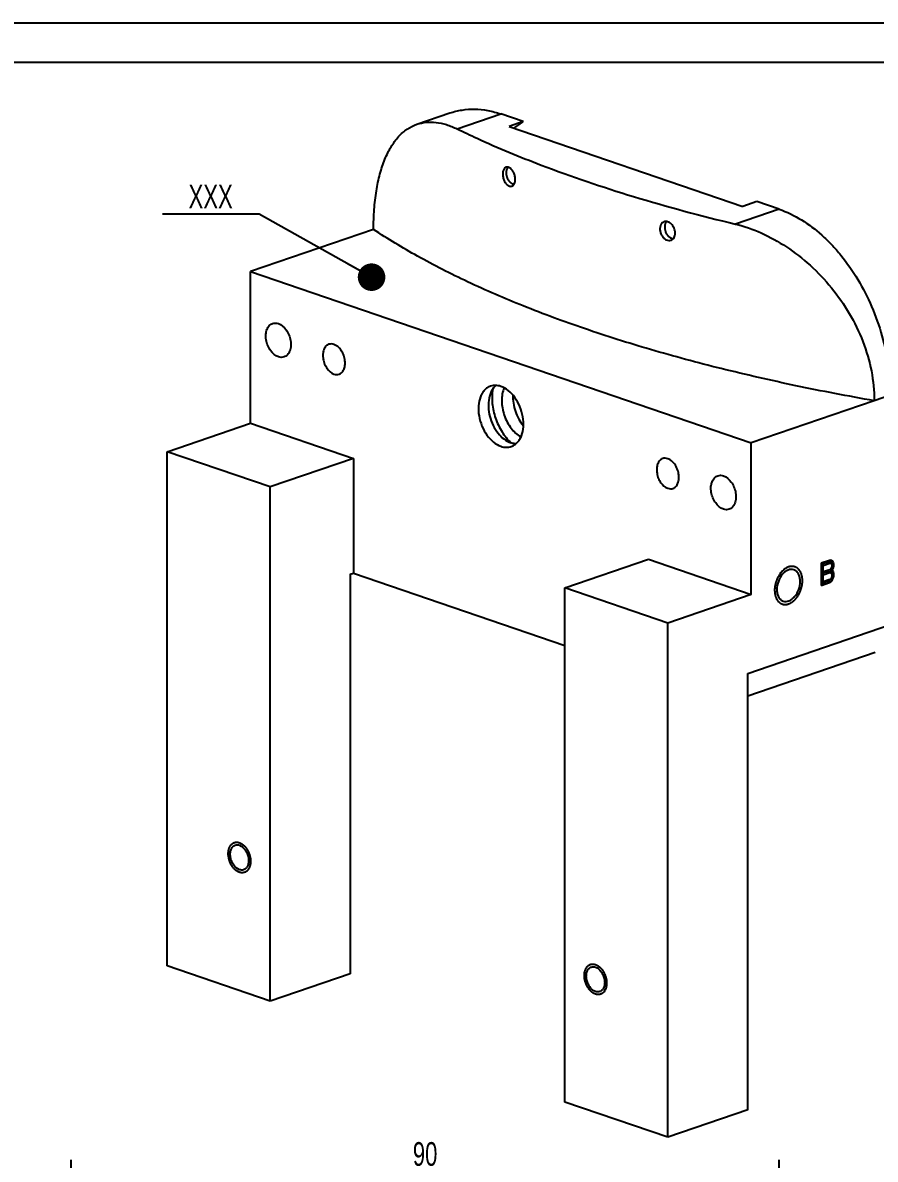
# Model space of a CAD drawing. Header units: millimetres. Extents: x 0 to 594, y 0 to 420.
# Drawn here: x 286.7 to 395.1, y 275.6 to 420 of the extents above; entities that cross this region are included whole.
import ezdxf

# ---------------------------------------------------------------- set-up
doc = ezdxf.new("R2010")
doc.units = ezdxf.units.MM
doc.header["$LTSCALE"] = 32.67
doc.layers.get('0').update_dxf_attribs({"linetype": 'CONTINUOUS'})
doc.layers.add('_AXIS', color=7, linetype='CONTINUOUS')
doc.layers.add('_ROUND', color=7, linetype='CONTINUOUS')
doc.styles.get("Standard").update_dxf_attribs({"font": 'txt', "width": 0.7})
doc.dimstyles.new('DIMSTYLE_3', dxfattribs={"dimtxt": 3, "dimasz": 3.5, "dimexe": 1.5, "dimexo": 0, "dimgap": 0.75, "dimtad": 1, "dimdec": 3, "dimdsep": 46, "dimtxsty": 'STANDARD', "dimblk": '_FILLED', "dimblk1": '_FILLED', "dimblk2": '_FILLED', "dimcen": 0, "dimadec": 3, "dimazin": 2, "dimtp": 0.3, "dimtm": 0.3, "dimtfac": 1, "dimtdec": 3, "dimtofl": 0, "dimtmove": 0, "dimatfit": 3, "dimldrblk": '_FILLED', "dimfxl": 1, "dimtolj": 1, "dimarcsym": 0})
doc.dimstyles.get("Standard").update_dxf_attribs({"dimtxt": 3, "dimasz": 3.5, "dimexe": 1.5, "dimexo": 0, "dimtad": 1, "dimdec": 3, "dimdsep": 46, "dimtxsty": 'STANDARD', "dimblk": '_FILLED', "dimblk1": '_FILLED', "dimblk2": '_FILLED', "dimcen": 0, "dimadec": 3, "dimazin": 2, "dimtol": 1, "dimtp": 0.005, "dimtm": 0.005, "dimtfac": 1, "dimtdec": 3, "dimtofl": 0, "dimtmove": 0, "dimatfit": 3, "dimldrblk": '_FILLED', "dimfxl": 1, "dimtolj": 1, "dimarcsym": 0})

# ---------------------------------------------------------------- blocks, each defined once
blk = doc.blocks.new('_FILLED')
at = {"color": 0, "linetype": 'BYBLOCK'}
blk.add_solid([(0, 0), (-1, 0.125), (-1, -0.125)], dxfattribs=at)
blk = doc.blocks.new('*D6')
at = {"color": 2, "linetype": 'CONTINUOUS'}
for p, q in [((292.85, 258.95), (292.85, 275.57)), ((382.85, 251.32), (382.85, 275.57)), ((292.85, 274.07), (337.85, 274.07)), ((382.85, 274.07), (337.85, 274.07)), ((292.85, 249.85), (292.85, 255.24)), ((382.85, 238.56), (382.85, 247.5)), ((292.85, 236.45), (292.85, 245.16))]:
    blk.add_line(p, q, dxfattribs=at)
at = {"color": 2, "linetype": 'CONTINUOUS', "xscale": 3.5, "yscale": 3.5, "zscale": 3.5, "rotation": 180}
blk.add_blockref('_FILLED', (292.85, 274.07), dxfattribs=at)
at = {"color": 2, "linetype": 'CONTINUOUS', "xscale": 3.5, "yscale": 3.5, "zscale": 3.5}
blk.add_blockref('_FILLED', (382.85, 274.07), dxfattribs=at)
at = {"color": 2, "linetype": 'CONTINUOUS', "insert": (337.85, 277.82), "char_height": 3, "width": 7.0714, "attachment_point": 2, "line_spacing_factor": 0.9}
blk.add_mtext('90', dxfattribs=at)

msp = doc.modelspace()

# ---------------------------------------------------------------- linework, layer by layer
at = {"color": 7, "linetype": 'CONTINUOUS'}
for p, q in [((0, 420), (594, 420)), ((5, 415), (589, 415)), ((305.0572, 365.5138), (315.6638, 369.1415)), ((315.6638, 369.1415), (328.7453, 364.6674)), ((305.0572, 300.2052), (305.0572, 365.5138)), ((318.1387, 361.0397), (305.0572, 365.5138)), ((328.7453, 364.6674), (318.1387, 361.0397)), ((328.7453, 364.6674), (328.7453, 350.1021)), ((318.1387, 295.7311), (318.1387, 361.0397)), ((355.6153, 348.2219), (366.2219, 351.8496)), ((366.2219, 351.8496), (379.3034, 347.3755)), ((389.2338, 351.7116), (388.1732, 351.3488)), ((388.1732, 351.2308), (388.9245, 351.4877)), ((388.1732, 351.3488), (388.1732, 348.5297)), ((388.4383, 351.0796), (388.1732, 351.1703)), ((388.4383, 351.0796), (389.278, 351.3668)), ((388.4383, 350.2399), (388.4383, 351.0796)), ((388.9245, 351.4877), (389.0571, 351.4731)), ((389.278, 351.3668), (388.9245, 351.4877)), ((389.4106, 351.3522), (389.0571, 351.4731)), ((389.4548, 351.7272), (389.2338, 351.7116)), ((389.278, 351.3668), (389.4106, 351.3522)), ((389.4106, 351.534), (389.2871, 351.7153)), ((389.6316, 351.6077), (389.3118, 351.7171)), ((389.7642, 351.4131), (389.4106, 351.534)), ((389.4548, 351.3692), (389.4106, 351.534)), ((389.4106, 351.3522), (389.499, 351.2624)), ((389.6316, 351.6077), (389.4548, 351.7272)), ((389.8084, 351.2483), (389.4548, 351.3692)), ((389.4548, 351.3073), (389.4548, 351.3692)), ((389.499, 351.2624), (389.5432, 351.0976)), ((389.5432, 350.9777), (389.499, 350.7826)), ((389.7642, 350.8133), (389.5245, 350.8953)), ((389.5432, 351.0976), (389.5432, 350.9777)), ((389.8084, 351.0084), (389.5436, 351.0989)), ((389.7642, 351.4131), (389.6316, 351.6077)), ((389.6316, 350.528), (389.7642, 350.8133)), ((389.8084, 351.2483), (389.7642, 351.4131)), ((389.7642, 350.8133), (389.8084, 351.0084)), ((389.8084, 351.0084), (389.8084, 351.2483)), ((328.321, 349.957), (328.7453, 350.1021)), ((328.321, 349.957), (328.321, 299.2136)), ((328.7453, 350.1021), (355.6153, 340.912)), ((388.4383, 350.2399), (388.1732, 350.3306)), ((388.1732, 350.0312), (388.9245, 350.2881)), ((388.4383, 349.88), (388.1732, 349.9707)), ((389.278, 350.5271), (388.4383, 350.2399)), ((388.4383, 349.88), (389.278, 350.1672)), ((388.4383, 348.9803), (388.4383, 349.88)), ((388.9245, 350.2881), (389.0571, 350.2735)), ((389.278, 350.1672), (388.9245, 350.2881)), ((389.4106, 350.1526), (389.0571, 350.2735)), ((389.4106, 350.6324), (389.278, 350.5271)), ((389.4106, 350.3344), (389.278, 350.529)), ((389.278, 350.1672), (389.4106, 350.1526)), ((389.4106, 349.3728), (389.278, 349.2675)), ((389.5432, 350.4378), (389.2785, 350.5284)), ((389.6316, 350.528), (389.3853, 350.6123)), ((389.6316, 349.2685), (389.3853, 349.3527)), ((389.499, 350.7826), (389.4106, 350.6324)), ((389.7642, 350.2135), (389.4106, 350.3344)), ((389.4548, 350.1696), (389.4106, 350.3344)), ((389.4106, 350.1526), (389.499, 350.0628)), ((389.499, 349.523), (389.4106, 349.3728)), ((389.8084, 350.0487), (389.4548, 350.1696)), ((389.4548, 350.1077), (389.4548, 350.1696)), ((389.499, 350.0628), (389.5432, 349.898)), ((389.5432, 349.7181), (389.499, 349.523)), ((389.7642, 349.5537), (389.5245, 349.6357)), ((389.5432, 350.4378), (389.6316, 350.528)), ((389.6316, 350.4081), (389.5432, 350.4378)), ((389.5432, 349.898), (389.5432, 349.7181)), ((389.8084, 349.7488), (389.5432, 349.8395)), ((389.7642, 350.2135), (389.6316, 350.4081)), ((389.6316, 349.2685), (389.7642, 349.5537)), ((389.8084, 350.0487), (389.7642, 350.2135)), ((389.7642, 349.5537), (389.8084, 349.7488)), ((389.8084, 349.7488), (389.8084, 350.0487)), ((355.6153, 282.9133), (355.6153, 348.2219)), ((368.6968, 343.7478), (355.6153, 348.2219)), ((388.4383, 348.9803), (388.1732, 349.071)), ((388.1732, 348.7716), (388.8803, 349.0134)), ((388.1732, 348.5297), (389.2338, 348.8925)), ((389.278, 349.2675), (388.4383, 348.9803)), ((388.8803, 349.0134), (389.1013, 349.149)), ((389.2338, 348.8925), (388.8803, 349.0134)), ((389.1013, 349.149), (389.1583, 349.2265)), ((389.4548, 349.0281), (389.1013, 349.149)), ((389.2338, 348.8925), (389.4548, 349.0281)), ((389.4548, 349.0281), (389.6316, 349.2685)), ((379.3034, 347.3755), (368.6968, 343.7478)), ((368.6968, 278.4392), (368.6968, 343.7478)), ((318.1387, 295.7311), (305.0572, 300.2052)), ((328.321, 299.2136), (318.1387, 295.7311)), ((368.6968, 278.4392), (355.6153, 282.9133)), ((378.8791, 281.9217), (368.6968, 278.4392))]:
    msp.add_line(p, q, dxfattribs=at)
for points, knots in [([(347.4836, 373.8104), (347.2673, 373.8844), (346.8247, 373.9722), (346.3757, 373.9061), (346.1726, 373.8366)], [0, 0, 0, 0, 0.51573365, 1, 1, 1, 1]), ([(346.1726, 373.8366), (346.0307, 373.788), (345.7537, 373.6519), (345.3926, 373.3462), (345.0923, 372.9486), (344.7728, 372.2916), (344.577, 371.3036), (344.6556, 370.0328), (345.0263, 368.7606), (345.6527, 367.6167), (346.471, 366.7163), (347.1441, 366.315), (347.4836, 366.1989)], [0, 0, 0, 0, 0.04819186, 0.09799655, 0.15071501, 0.20715645, 0.33158111, 0.46914156, 0.61285636, 0.75404629, 0.88470269, 1, 1, 1, 1]), ([(348.7946, 366.1727), (348.9365, 366.2213), (349.2135, 366.3574), (349.5746, 366.6631), (349.8749, 367.0607), (350.1944, 367.7177), (350.3902, 368.7057), (350.3116, 369.9765), (349.9409, 371.2487), (349.3145, 372.3926), (348.4961, 373.293), (347.8231, 373.6943), (347.4836, 373.8104)], [0, 0, 0, 0, 0.04819186, 0.09799655, 0.15071501, 0.20715645, 0.33158111, 0.46914156, 0.61285636, 0.75404629, 0.88470269, 1, 1, 1, 1]), ([(347.4836, 366.1989), (347.6999, 366.1249), (348.1424, 366.0371), (348.5915, 366.1032), (348.7946, 366.1727)], [0, 0, 0, 0, 0.51573365, 1, 1, 1, 1])]:
    msp.add_open_spline(points, degree=3, knots=knots, dxfattribs=at)
at = {"layer": '_AXIS', "color": 9, "linetype": 'CONTINUOUS'}
for p, q in [((341.9373, 406.5113), (347.4836, 408.4083)), ((382.8389, 396.316), (377.2926, 394.4191)), ((396.9811, 372.6853), (394.9361, 371.9859))]:
    msp.add_line(p, q, dxfattribs=at)
at = {"layer": '_AXIS', "color": 7, "linetype": 'CONTINUOUS'}
for p, q in [((350.312, 407.4409), (348.5443, 406.8363)), ((348.5443, 406.8363), (378.2427, 396.6788)), ((348.191, 400.9693), (348.1919, 400.9983)), ((348.1919, 400.9983), (348.1925, 401.0101)), ((348.1947, 401.0477), (348.1977, 401.0823)), ((348.1977, 401.0823), (348.2013, 401.1144)), ((348.2013, 401.1144), (348.2053, 401.1442)), ((348.2053, 401.1442), (348.2096, 401.172)), ((348.2096, 401.172), (348.2142, 401.1978)), ((348.2142, 401.1978), (348.219, 401.2219)), ((348.654, 399.7454), (348.6422, 399.7581)), ((348.7325, 399.6686), (348.7077, 399.6914)), ((348.7783, 399.6293), (348.7559, 399.648)), ((348.7995, 399.6124), (348.7783, 399.6293)), ((380.0105, 397.2834), (378.2427, 396.6788)), ((331.2965, 393.7519), (315.6638, 388.4052)), ((368.3436, 394.0118), (368.3433, 394.0298)), ((368.3503, 393.8942), (368.3473, 393.9308)), ((368.3538, 393.8596), (368.3503, 393.8942)), ((368.3578, 393.8271), (368.3538, 393.8596)), ((368.3621, 393.7964), (368.3578, 393.8271)), ((368.3667, 393.7674), (368.3621, 393.7964)), ((368.3715, 393.74), (368.3667, 393.7674)), ((368.6541, 393.0436), (368.6372, 393.069)), ((368.6725, 393.0172), (368.6541, 393.0436)), ((368.6924, 392.9896), (368.6725, 393.0172)), ((368.7141, 392.9609), (368.6924, 392.9896)), ((368.7771, 392.885), (368.7642, 392.8997)), ((368.7947, 392.8655), (368.7771, 392.885)), ((368.8065, 392.8528), (368.7947, 392.8655)), ((368.885, 392.776), (368.8603, 392.7988)), ((368.9308, 392.7368), (368.9085, 392.7554)), ((368.952, 392.7199), (368.9308, 392.7368)), ((315.6638, 369.1415), (315.6638, 388.4052)), ((315.6638, 388.4052), (379.3034, 366.6392)), ((394.9361, 371.9859), (379.3034, 366.6392)), ((379.3034, 347.3755), (379.3034, 366.6392))]:
    msp.add_line(p, q, dxfattribs=at)
at = {"layer": '_AXIS', "color": 2, "linetype": 'CONTINUOUS'}
for p, q in [((312.8354, 314.4594), (312.8357, 314.4986)), ((315.6635, 313.5315), (315.6638, 313.492)), ((359.534, 296.6085), (359.5044, 296.6182)), ((360.5148, 296.8371), (360.5044, 296.8267))]:
    msp.add_line(p, q, dxfattribs=at)
at = {"layer": '_AXIS', "color": 7, "linetype": 'CONTINUOUS'}
for centre, radius, start, end in [((359.3742, 393.6033), 16.5409, 123.22059, 128.085232), ((368.4287, 394.0949), 0.6578, 108.863912, 112.660554)]:
    msp.add_arc(centre, radius, start, end, dxfattribs=at)
for points, knots in [([(331.2965, 393.7519), (331.2965, 394.5969), (331.3522, 396.2341), (331.6175, 398.5866), (332.0592, 400.7249), (332.6735, 402.6132), (333.4562, 404.2234), (334.4052, 405.5335), (335.5172, 406.5208), (336.3708, 406.951), (336.8046, 407.0994)], [0, 0, 0, 0, 0.16599082, 0.321453, 0.46451955, 0.59418908, 0.7105246, 0.81484816, 0.90993174, 1, 1, 1, 1]), ([(336.8046, 407.0994), (337.1841, 407.2292), (337.9948, 407.4019), (339.2752, 407.3792), (340.6142, 407.0837), (341.4936, 406.7269), (341.9373, 406.5113)], [0, 0, 0, 0, 0.22726225, 0.46469463, 0.72044007, 1, 1, 1, 1]), ([(341.9373, 406.5113), (342.7715, 406.106), (346.2732, 404.458), (349.8521, 402.9758), (352.6011, 401.9267)], [0, 0, 0, 0, 0.23965773, 1, 1, 1, 1]), ([(348.1428, 401.637), (348.0947, 401.6206), (348.0003, 401.5684), (347.8853, 401.4452), (347.7973, 401.2824), (347.7158, 401.0107), (347.7004, 400.6169), (347.7665, 400.3), (347.8193, 400.1416)], [0, 0, 0, 0, 0.09160854, 0.190276, 0.30000158, 0.42222117, 0.6989394, 1, 1, 1, 1]), ([(349.2001, 400.7412), (349.1504, 400.8875), (349.0254, 401.155), (348.7981, 401.4327), (348.5908, 401.5807), (348.4377, 401.6466), (348.2855, 401.6688), (348.1876, 401.6523), (348.1428, 401.637)], [0, 0, 0, 0, 0.30590762, 0.57934617, 0.6992168, 0.8074086, 0.90618817, 1, 1, 1, 1]), ([(352.6011, 401.9267), (356.4579, 400.4548), (364.6211, 397.7018), (372.9382, 395.4674), (377.2926, 394.4191)], [0, 0, 0, 0, 0.47962722, 1, 1, 1, 1]), ([(347.8193, 400.1416), (347.8682, 399.9952), (347.991, 399.7273), (348.2162, 399.4485), (348.4228, 399.3002), (348.576, 399.2342), (348.7289, 399.2122), (348.8273, 399.229), (348.8725, 399.2444)], [0, 0, 0, 0, 0.30559606, 0.57836316, 0.69802022, 0.80625096, 0.90542613, 1, 1, 1, 1]), ([(348.2773, 400.4003), (348.265, 400.4421), (348.2464, 400.5056), (348.2265, 400.5943), (348.2102, 400.677), (348.1962, 400.7912), (348.1924, 400.8774), (348.1908, 400.9208)], [0, 0, 0, 0, 0.25, 0.375, 0.5, 0.75, 1, 1, 1, 1]), ([(348.3091, 400.3091), (348.3068, 400.3152), (348.3021, 400.3278), (348.2933, 400.3524), (348.2897, 400.3628), (348.2843, 400.3787), (348.2801, 400.3917), (348.2773, 400.4003)], [0, 0, 0, 0, 0.25, 0.5, 0.625, 0.75, 1, 1, 1, 1]), ([(348.8725, 399.2444), (348.9211, 399.261), (349.0164, 399.3135), (349.1329, 399.4372), (349.2224, 399.6004), (349.3054, 399.8724), (349.3212, 400.2666), (349.2538, 400.5832), (349.2001, 400.7412)], [0, 0, 0, 0, 0.09226388, 0.19155851, 0.30167488, 0.42395908, 0.69996199, 1, 1, 1, 1]), ([(348.7559, 399.648), (348.7545, 399.6492), (348.7525, 399.6509), (348.7492, 399.6537), (348.7421, 399.6599), (348.7415, 399.6605), (348.7356, 399.6658), (348.7325, 399.6686)], [0, 0, 0, 0, 0.25, 0.375, 0.5, 0.75, 1, 1, 1, 1]), ([(367.8217, 394.3723), (367.709, 394.1665), (367.6596, 393.7751), (367.7714, 393.2872), (367.9445, 392.929), (368.1881, 392.6318), (368.4808, 392.423), (368.7979, 392.325), (369.0107, 392.3469), (369.1044, 392.379)], [0, 0, 0, 0, 0.24609802, 0.38436864, 0.52420881, 0.65894223, 0.78347745, 0.89612013, 1, 1, 1, 1]), ([(368.1753, 394.7018), (368.1019, 394.6712), (367.9618, 394.5794), (367.8621, 394.4459), (367.8217, 394.3723)], [0, 0, 0, 0, 0.48628556, 1, 1, 1, 1]), ([(368.4091, 394.7531), (368.3925, 394.7524), (368.3271, 394.7474), (368.2623, 394.7331), (368.216, 394.7173)], [0, 0, 0, 0, 0.25340437, 1, 1, 1, 1]), ([(368.3445, 394.1057), (368.3476, 394.1495), (368.3523, 394.2152), (368.3658, 394.2993), (368.3787, 394.3656), (368.395, 394.4221), (368.4207, 394.5008), (368.4452, 394.5552), (368.4617, 394.5911)], [0, 0, 0, 0, 0.25, 0.375, 0.5, 0.625, 0.75, 1, 1, 1, 1]), ([(368.6606, 394.7221), (368.6396, 394.7281), (368.5573, 394.7481), (368.4719, 394.7558), (368.4091, 394.7531)], [0, 0, 0, 0, 0.2576101, 1, 1, 1, 1]), ([(369.5028, 392.7254), (369.5944, 392.8908), (369.6772, 393.3044), (369.5375, 393.9162), (369.1945, 394.4408), (368.8422, 394.6708), (368.6606, 394.7221)], [0, 0, 0, 0, 0.23543503, 0.50022644, 0.76491581, 1, 1, 1, 1]), ([(377.2926, 394.4191), (378.4124, 394.1495), (380.6653, 393.3601), (383.8632, 391.5814), (386.8722, 389.2341), (389.5722, 386.3912), (391.8461, 383.1375), (393.5807, 379.5736), (394.6763, 375.824), (394.9361, 373.2519), (394.9361, 371.9859)], [0, 0, 0, 0, 0.113302, 0.23327671, 0.35853615, 0.48727857, 0.61757013, 0.74752495, 0.8754535, 1, 1, 1, 1]), ([(394.9361, 371.9859), (391.6021, 372.5681), (385.0847, 373.8143), (375.593, 375.9779), (366.625, 378.3876), (358.2352, 381.0286), (350.4744, 383.8847), (343.3889, 386.9387), (337.0213, 390.1719), (333.1109, 392.5365), (331.2965, 393.7519)], [0, 0, 0, 0, 0.14999936, 0.29401912, 0.43137535, 0.56144999, 0.68371241, 0.7977342, 0.90321135, 1, 1, 1, 1]), ([(368.345, 393.9699), (368.3449, 393.972), (368.3447, 393.9765), (368.3441, 393.9909), (368.3441, 393.9931), (368.3438, 394.0008), (368.3437, 394.0074), (368.3436, 394.0118)], [0, 0, 0, 0, 0.25, 0.5, 0.625, 0.75, 1, 1, 1, 1]), ([(368.4617, 393.4165), (368.4594, 393.4227), (368.4547, 393.4352), (368.4459, 393.4598), (368.4423, 393.4702), (368.4369, 393.486), (368.4324, 393.4998), (368.4294, 393.509)], [0, 0, 0, 0, 0.25, 0.5, 0.625, 0.75, 1, 1, 1, 1]), ([(368.7642, 392.8997), (368.7629, 392.9013), (368.7601, 392.9045), (368.751, 392.9153), (368.7496, 392.9169), (368.7448, 392.9227), (368.7407, 392.9277), (368.738, 392.931)], [0, 0, 0, 0, 0.25, 0.5, 0.625, 0.75, 1, 1, 1, 1]), ([(368.9085, 392.7554), (368.907, 392.7566), (368.905, 392.7584), (368.9018, 392.7612), (368.8947, 392.7674), (368.8941, 392.7679), (368.8881, 392.7732), (368.885, 392.776)], [0, 0, 0, 0, 0.25, 0.375, 0.5, 0.75, 1, 1, 1, 1]), ([(369.1044, 392.379), (369.1868, 392.4071), (369.346, 392.5001), (369.4582, 392.645), (369.5028, 392.7254)], [0, 0, 0, 0, 0.48651468, 1, 1, 1, 1]), ([(319.1993, 377.5641), (318.8016, 377.7002), (318.2709, 378.1853), (317.8352, 378.9864), (317.6278, 379.6945), (317.585, 380.4008), (317.7101, 381.0376), (317.9634, 381.4722), (318.2385, 381.7048), (318.3925, 381.7804), (318.4713, 381.8074)], [0, 0, 0, 0, 0.24395738, 0.38562354, 0.5298215, 0.66784097, 0.7926769, 0.90167946, 0.95164932, 1, 1, 1, 1]), ([(318.4713, 381.8074), (318.5841, 381.846), (318.8335, 381.8826), (319.0792, 381.8338), (319.1993, 381.7927)], [0, 0, 0, 0, 0.48430208, 1, 1, 1, 1]), ([(319.1993, 381.7927), (319.5971, 381.6567), (320.1277, 381.1716), (320.5634, 380.3705), (320.7709, 379.6624), (320.8136, 378.9561), (320.6886, 378.3193), (320.4353, 377.8847), (320.1601, 377.6521), (320.0062, 377.5764), (319.9274, 377.5495)], [0, 0, 0, 0, 0.24395738, 0.38562354, 0.5298215, 0.66784097, 0.7926769, 0.90167946, 0.95164932, 1, 1, 1, 1]), ([(325.6233, 379.1524), (325.5532, 379.1284), (325.4164, 379.0612), (325.1718, 378.8545), (324.9466, 378.4681), (324.8354, 377.9021), (324.8735, 377.2742), (325.0578, 376.6448), (325.4452, 375.9327), (325.9169, 375.5015), (326.2704, 375.3806)], [0, 0, 0, 0, 0.04835068, 0.09832054, 0.2073231, 0.33215903, 0.4701785, 0.61437646, 0.75604262, 1, 1, 1, 1]), ([(326.2704, 379.1394), (326.1636, 379.1759), (325.9452, 379.2193), (325.7235, 379.1867), (325.6233, 379.1524)], [0, 0, 0, 0, 0.51569792, 1, 1, 1, 1]), ([(326.9175, 375.3676), (326.9876, 375.3915), (327.1244, 375.4588), (327.369, 375.6655), (327.5942, 376.0519), (327.7053, 376.6179), (327.6673, 377.2457), (327.4829, 377.8752), (327.0956, 378.5872), (326.6239, 379.0185), (326.2704, 379.1394)], [0, 0, 0, 0, 0.04835068, 0.09832054, 0.2073231, 0.33215903, 0.4701785, 0.61437646, 0.75604262, 1, 1, 1, 1]), ([(319.9274, 377.5495), (319.8146, 377.5109), (319.5652, 377.4743), (319.3194, 377.5231), (319.1993, 377.5641)], [0, 0, 0, 0, 0.48430208, 1, 1, 1, 1]), ([(326.2704, 375.3806), (326.3771, 375.3441), (326.5956, 375.3007), (326.8173, 375.3333), (326.9175, 375.3676)], [0, 0, 0, 0, 0.51569792, 1, 1, 1, 1]), ([(346.8548, 373.936), (346.629, 373.7467), (346.237, 373.2323), (345.923, 372.2687), (345.8575, 371.1562), (346.0422, 369.9868), (346.4625, 368.8547), (347.2387, 367.5972), (348.1135, 366.8541), (348.7564, 366.6342)], [0, 0, 0, 0, 0.10243592, 0.21840329, 0.34772574, 0.48614999, 0.62720921, 0.76385934, 1, 1, 1, 1]), ([(346.4296, 373.45), (346.3368, 372.856), (346.3249, 371.5994), (346.741, 369.7514), (347.5435, 368.0355), (348.3224, 367.0492), (348.7594, 366.6362)], [0, 0, 0, 0, 0.24230575, 0.49998863, 0.75767547, 1, 1, 1, 1]), ([(347.9024, 373.6223), (347.6789, 373.1165), (347.539, 372.2341), (347.6478, 371.0595), (347.8836, 370.1415), (348.2594, 369.2713), (348.8928, 368.276), (349.5438, 367.6641), (350.0304, 367.4011)], [0, 0, 0, 0, 0.23460645, 0.36523856, 0.49999051, 0.63474204, 0.76537462, 1, 1, 1, 1]), ([(349.0084, 372.6964), (348.9937, 372.3544), (349.0372, 371.6523), (349.2919, 370.6238), (349.7202, 369.6548), (350.1156, 369.073), (350.3366, 368.8115)], [0, 0, 0, 0, 0.24511603, 0.49999409, 0.75488309, 1, 1, 1, 1]), ([(349.3878, 366.5119), (349.3356, 366.5141), (349.1214, 366.5315), (348.9102, 366.5816), (348.7564, 366.6342)], [0, 0, 0, 0, 0.24325513, 1, 1, 1, 1]), ([(368.0497, 364.6417), (367.9796, 364.6178), (367.8428, 364.5505), (367.5982, 364.3438), (367.373, 363.9574), (367.2618, 363.3914), (367.2999, 362.7636), (367.4843, 362.1341), (367.8716, 361.4221), (368.3433, 360.9908), (368.6968, 360.8699)], [0, 0, 0, 0, 0.04835068, 0.09832054, 0.2073231, 0.33215903, 0.4701785, 0.61437646, 0.75604262, 1, 1, 1, 1]), ([(368.6968, 364.6287), (368.59, 364.6652), (368.3716, 364.7086), (368.1499, 364.676), (368.0497, 364.6417)], [0, 0, 0, 0, 0.51569792, 1, 1, 1, 1]), ([(369.3439, 360.8569), (369.414, 360.8809), (369.5508, 360.9481), (369.7954, 361.1548), (370.0206, 361.5412), (370.1318, 362.1072), (370.0937, 362.7351), (369.9093, 363.3645), (369.522, 364.0766), (369.0503, 364.5078), (368.6968, 364.6287)], [0, 0, 0, 0, 0.04835068, 0.09832054, 0.2073231, 0.33215903, 0.4701785, 0.61437646, 0.75604262, 1, 1, 1, 1]), ([(375.7679, 358.2165), (375.3701, 358.3526), (374.8395, 358.8377), (374.4038, 359.6388), (374.1963, 360.3469), (374.1535, 361.0532), (374.2786, 361.69), (374.5319, 362.1246), (374.8071, 362.3572), (374.961, 362.4329), (375.0398, 362.4598)], [0, 0, 0, 0, 0.24395738, 0.38562354, 0.5298215, 0.66784097, 0.7926769, 0.90167946, 0.95164932, 1, 1, 1, 1]), ([(375.0398, 362.4598), (375.1526, 362.4984), (375.402, 362.535), (375.6478, 362.4862), (375.7679, 362.4452)], [0, 0, 0, 0, 0.48430208, 1, 1, 1, 1]), ([(375.7679, 362.4452), (376.1656, 362.3091), (376.6963, 361.824), (377.132, 361.0229), (377.3394, 360.3148), (377.3822, 359.6085), (377.2571, 358.9717), (377.0038, 358.5371), (376.7287, 358.3045), (376.5747, 358.2289), (376.4959, 358.2019)], [0, 0, 0, 0, 0.24395738, 0.38562354, 0.5298215, 0.66784097, 0.7926769, 0.90167946, 0.95164932, 1, 1, 1, 1]), ([(368.6968, 360.8699), (368.8036, 360.8334), (369.022, 360.79), (369.2437, 360.8226), (369.3439, 360.8569)], [0, 0, 0, 0, 0.51569792, 1, 1, 1, 1]), ([(376.4959, 358.2019), (376.3831, 358.1633), (376.1337, 358.1267), (375.888, 358.1755), (375.7679, 358.2165)], [0, 0, 0, 0, 0.48430208, 1, 1, 1, 1]), ([(384.7207, 350.513), (384.6073, 350.5517), (384.3537, 350.5851), (383.9663, 350.493), (383.5906, 350.2748), (383.1196, 349.8251), (382.6916, 349.0655), (382.5561, 348.3676), (382.5561, 348.0181)], [0, 0, 0, 0, 0.09629393, 0.19971392, 0.31450897, 0.44133068, 0.71923404, 1, 1, 1, 1]), ([(385.5259, 349.0339), (385.5259, 349.2064), (385.4938, 349.5363), (385.3368, 349.9826), (385.0788, 350.3285), (384.8422, 350.4714), (384.7207, 350.513)], [0, 0, 0, 0, 0.28954237, 0.55093762, 0.7844751, 1, 1, 1, 1]), ([(382.5561, 348.0181), (382.5561, 347.8455), (382.5882, 347.5156), (382.7452, 347.0694), (383.0032, 346.7235), (383.2398, 346.5806), (383.3614, 346.539)], [0, 0, 0, 0, 0.28954237, 0.55093762, 0.7844751, 1, 1, 1, 1]), ([(383.3614, 346.539), (383.4748, 346.5002), (383.7283, 346.4669), (384.1157, 346.559), (384.4914, 346.7772), (384.9625, 347.2269), (385.3904, 347.9865), (385.5259, 348.6844), (385.5259, 349.0339)], [0, 0, 0, 0, 0.09629393, 0.19971392, 0.31450897, 0.44133068, 0.71923404, 1, 1, 1, 1]), ([(314.2496, 312.4252), (313.9579, 312.525), (313.5687, 312.8808), (313.2492, 313.4683), (313.0971, 313.9876), (313.0656, 314.5056), (313.1582, 314.9728), (313.3726, 315.3443), (313.5992, 315.4971), (313.7159, 315.537)], [0, 0, 0, 0, 0.24413892, 0.38591278, 0.53021654, 0.66833269, 0.79325471, 0.902331, 1, 1, 1, 1]), ([(313.7159, 315.537), (313.7986, 315.5652), (313.9814, 315.592), (314.1616, 315.5563), (314.2496, 315.5262)], [0, 0, 0, 0, 0.48435243, 1, 1, 1, 1]), ([(314.2496, 315.5262), (314.5413, 315.4264), (314.9304, 315.0706), (315.25, 314.4831), (315.402, 313.9637), (315.4336, 313.4458), (315.341, 312.9786), (315.1266, 312.6071), (314.9, 312.4542), (314.7832, 312.4144)], [0, 0, 0, 0, 0.24413892, 0.38591278, 0.53021654, 0.66833269, 0.79325471, 0.902331, 1, 1, 1, 1]), ([(314.7832, 312.4144), (314.7006, 312.3861), (314.5177, 312.3593), (314.3376, 312.3951), (314.2496, 312.4252)], [0, 0, 0, 0, 0.48435243, 1, 1, 1, 1]), ([(359.5044, 296.9471), (359.2127, 297.0469), (358.8236, 297.4027), (358.504, 297.9902), (358.3519, 298.5096), (358.3204, 299.0275), (358.413, 299.4947), (358.6274, 299.8662), (358.854, 300.0191), (358.9707, 300.0589)], [0, 0, 0, 0, 0.24413892, 0.38591278, 0.53021654, 0.66833269, 0.79325471, 0.902331, 1, 1, 1, 1]), ([(358.9707, 300.0589), (359.0534, 300.0872), (359.2362, 300.114), (359.4164, 300.0782), (359.5044, 300.0481)], [0, 0, 0, 0, 0.48435243, 1, 1, 1, 1]), ([(359.5044, 300.0481), (359.7961, 299.9483), (360.1853, 299.5925), (360.5048, 299.005), (360.6569, 298.4857), (360.6884, 297.9677), (360.5958, 297.5005), (360.3814, 297.129), (360.1548, 296.9762), (360.0381, 296.9363)], [0, 0, 0, 0, 0.24413892, 0.38591278, 0.53021654, 0.66833269, 0.79325471, 0.902331, 1, 1, 1, 1]), ([(360.0381, 296.9363), (359.9554, 296.9081), (359.7726, 296.8813), (359.5924, 296.917), (359.5044, 296.9471)], [0, 0, 0, 0, 0.48435243, 1, 1, 1, 1])]:
    msp.add_open_spline(points, degree=3, knots=knots, dxfattribs=at)
for points in [[(348.219, 401.2219), (348.229, 401.2659), (348.2524, 401.3601), (348.2894, 401.4425), (348.3091, 401.4837)], [(348.3091, 401.4837), (348.3115, 401.4882), (348.3164, 401.4977), (348.3273, 401.5177), (348.3342, 401.5295), (348.342, 401.5422), (348.3455, 401.548)], [(348.3455, 401.548), (348.3561, 401.5646), (348.3767, 401.596), (348.4038, 401.6289), (348.4166, 401.644)], [(348.1908, 400.9208), (348.1907, 400.9249), (348.1906, 400.9413), (348.1908, 400.9577), (348.191, 400.9693)], [(348.1925, 401.0101), (348.1926, 401.0142), (348.1933, 401.0262), (348.1941, 401.0382), (348.1947, 401.0477)], [(348.593, 399.8144), (348.5653, 399.8498), (348.511, 399.92), (348.432, 400.0433), (348.3672, 400.1694), (348.328, 400.2629), (348.3091, 400.3091)], [(348.6422, 399.7581), (348.6261, 399.7757), (348.6118, 399.7919), (348.593, 399.8144)], [(348.6816, 399.7169), (348.6802, 399.7183), (348.677, 399.7215), (348.6666, 399.7321), (348.6636, 399.7353), (348.6568, 399.7424), (348.654, 399.7454)], [(348.7077, 399.6914), (348.7049, 399.6941), (348.6965, 399.7021), (348.6882, 399.7103), (348.6816, 399.7169)], [(349.0054, 399.4873), (348.9885, 399.4952), (348.956, 399.5107), (348.9, 399.542), (348.853, 399.5728), (348.8175, 399.599), (348.7995, 399.6124)], [(349.0746, 399.46), (349.07, 399.4616), (349.0602, 399.465), (349.0392, 399.4729), (349.0268, 399.478), (349.0122, 399.4843), (349.0054, 399.4873)], [(349.127, 399.4441), (349.1147, 399.4474), (349.0931, 399.4538), (349.0746, 399.46)], [(368.3433, 394.0298), (368.3432, 394.0544), (368.3434, 394.0764), (368.3445, 394.1057)], [(368.4617, 394.5911), (368.464, 394.5957), (368.4689, 394.6052), (368.4799, 394.6251), (368.4868, 394.6369), (368.4945, 394.6497), (368.4981, 394.6555)], [(368.4981, 394.6555), (368.5069, 394.6693), (368.5266, 394.6993), (368.5483, 394.7265), (368.5615, 394.7425)], [(368.3473, 393.9308), (368.347, 393.935), (368.3461, 393.9476), (368.3455, 393.9601), (368.345, 393.9699)], [(368.4294, 393.509), (368.4178, 393.5465), (368.3955, 393.6218), (368.3797, 393.6981), (368.3715, 393.74)], [(368.6372, 393.069), (368.6036, 393.1228), (368.5378, 393.2324), (368.487, 393.3531), (368.4617, 393.4165)], [(368.738, 392.931), (368.7354, 392.9342), (368.7277, 392.9436), (368.7201, 392.9533), (368.7141, 392.9609)], [(368.8342, 392.8243), (368.8328, 392.8257), (368.8296, 392.8289), (368.8192, 392.8395), (368.8161, 392.8427), (368.8094, 392.8498), (368.8065, 392.8528)], [(368.8603, 392.7988), (368.8575, 392.8015), (368.8491, 392.8095), (368.8407, 392.8178), (368.8342, 392.8243)], [(369.1579, 392.5947), (369.141, 392.6027), (369.1085, 392.6181), (369.0526, 392.6494), (369.0055, 392.6803), (368.97, 392.7064), (368.952, 392.7199)], [(369.2271, 392.5674), (369.2225, 392.569), (369.2128, 392.5724), (369.1918, 392.5804), (369.1794, 392.5854), (369.1648, 392.5917), (369.1579, 392.5947)], [(369.3575, 392.5357), (369.3147, 392.5425), (369.2729, 392.5526), (369.2271, 392.5674)]]:
    msp.add_open_spline(points, degree=3, dxfattribs=at)
at = {"layer": '_AXIS', "color": 2, "linetype": 'CONTINUOUS'}
for points in [[(384.041, 350.8752), (383.9793, 350.8527), (383.8558, 350.8047), (383.734, 350.7345), (383.6735, 350.6982)], [(383.6735, 350.6982), (383.672, 350.6972), (383.6698, 350.6959), (383.6615, 350.6906), (383.6527, 350.685), (383.6511, 350.684), (383.6391, 350.6763), (383.6344, 350.6732), (383.6292, 350.6697), (383.6223, 350.6652), (383.6193, 350.6632)], [(382.2829, 348.1703), (382.277, 348.0866), (382.2738, 348.0036), (382.2733, 347.9214)], [(312.8465, 314.6911), (312.8471, 314.6974), (312.8497, 314.7226), (312.8528, 314.7474), (312.8552, 314.766)], [(312.8552, 314.766), (312.8603, 314.8031), (312.8661, 314.8396), (312.8727, 314.8758)], [(312.8727, 314.8758), (312.8762, 314.8937), (312.8856, 314.9415), (312.8972, 314.9877), (312.9046, 315.0165)], [(312.9046, 315.0165), (312.9092, 315.0336), (312.9218, 315.079), (312.9365, 315.1227), (312.9459, 315.1499)], [(312.9459, 315.1499), (312.9478, 315.1553), (312.9555, 315.1768), (312.9637, 315.1978), (312.97, 315.2135)], [(312.97, 315.2135), (312.9763, 315.2291), (312.9935, 315.2705), (313.0127, 315.3099), (313.0248, 315.3343)], [(313.0248, 315.3343), (313.0398, 315.3631), (313.0554, 315.3913), (313.0716, 315.4186)], [(313.9555, 315.9146), (314.0136, 315.9103), (314.0723, 315.9017), (314.1312, 315.8889)], [(314.1312, 315.8889), (314.146, 315.8854), (314.1854, 315.8758), (314.2249, 315.8632), (314.2496, 315.8551)], [(314.2496, 315.8551), (314.2989, 315.837), (314.3978, 315.7986), (314.4952, 315.7425), (314.5436, 315.7134)], [(314.5436, 315.7134), (314.5581, 315.7043), (314.5966, 315.6797), (314.6346, 315.6524), (314.6583, 315.6351)], [(314.6583, 315.6351), (314.6913, 315.61), (314.7664, 315.5515), (314.8383, 315.4831), (314.8784, 315.444)], [(314.8784, 315.444), (314.8916, 315.4306), (314.9268, 315.3948), (314.961, 315.3567), (314.9822, 315.3327)], [(314.9822, 315.3327), (314.9864, 315.3278), (315.0033, 315.3084), (315.0198, 315.2884), (315.0322, 315.2734)], [(315.0322, 315.2734), (315.0445, 315.2582), (315.0772, 315.2175), (315.1085, 315.1749), (315.128, 315.1481)], [(315.2496, 314.9626), (315.2664, 314.9328), (315.3003, 314.8748), (315.3498, 314.7793), (315.397, 314.6814), (315.4385, 314.5895), (315.4789, 314.4836), (315.5138, 314.3847), (315.5459, 314.2842), (315.5652, 314.2126), (315.5751, 314.1774)], [(312.8382, 314.3404), (312.8365, 314.3803), (312.8355, 314.42), (312.8354, 314.4594)], [(312.8357, 314.4986), (312.8358, 314.5051), (312.8363, 314.5312), (312.8373, 314.5571), (312.8382, 314.5764)], [(312.8382, 314.5764), (312.8402, 314.615), (312.843, 314.6532), (312.8465, 314.6911)], [(313.0248, 313.4549), (313.0102, 313.4941), (312.9962, 313.5336), (312.9829, 313.5733)], [(313.0716, 313.3385), (313.0554, 313.377), (313.0398, 313.4158), (313.0248, 313.4549)], [(313.1986, 313.0776), (313.179, 313.1138), (313.1338, 313.1988), (313.094, 313.2876), (313.0716, 313.3385)], [(315.5751, 314.1774), (315.5802, 314.1572), (315.5936, 314.1032), (315.6049, 314.0491), (315.6117, 314.0152)], [(315.6638, 313.492), (315.6623, 313.4072), (315.656, 313.2253), (315.623, 313.0577), (315.6034, 312.9694)], [(315.6117, 314.0152), (315.6206, 313.9678), (315.64, 313.8593), (315.6507, 313.7515), (315.656, 313.6911)], [(315.656, 313.6911), (315.6575, 313.671), (315.6612, 313.6175), (315.6627, 313.5645), (315.6635, 313.5315)], [(313.2496, 312.9888), (313.2478, 312.9917), (313.2448, 312.9967), (313.2375, 313.0092), (313.2299, 313.0222), (313.2264, 313.0282), (313.2171, 313.0444), (313.212, 313.0536), (313.2065, 313.0633), (313.2011, 313.0731), (313.1986, 313.0776)], [(313.729, 312.4063), (313.6474, 312.4811), (313.4858, 312.6376), (313.3481, 312.8359), (313.2815, 312.9368)], [(313.8126, 312.3377), (313.7844, 312.3597), (313.7566, 312.3826), (313.729, 312.4063)], [(313.9555, 312.2379), (313.9074, 312.2686), (313.8596, 312.3019), (313.8126, 312.3377)], [(314.0723, 312.1717), (314.0576, 312.1793), (314.0185, 312.1998), (313.9797, 312.2231), (313.9555, 312.2379)], [(314.1904, 312.1182), (314.1756, 312.1242), (314.1361, 312.1404), (314.0968, 312.1595), (314.0723, 312.1717)], [(314.2496, 312.0963), (314.2446, 312.098), (314.2249, 312.1048), (314.2052, 312.1124), (314.1904, 312.1182)], [(314.3088, 312.0777), (314.3039, 312.0791), (314.2841, 312.0849), (314.2644, 312.0913), (314.2496, 312.0963)], [(314.5436, 312.0368), (314.5097, 312.0394), (314.432, 312.0466), (314.3532, 312.0659), (314.3088, 312.0777)], [(314.7147, 312.0418), (314.6585, 312.0359), (314.6014, 312.0342), (314.5436, 312.0368)], [(315.5751, 312.8672), (315.5657, 312.8401), (315.548, 312.7859), (315.5149, 312.7046), (315.4786, 312.626), (315.4427, 312.5558), (315.3965, 312.4844), (315.3516, 312.4215), (315.3036, 312.3619), (315.2672, 312.3239), (315.2496, 312.3047)], [(315.6034, 312.9694), (315.5947, 312.9348), (315.5853, 312.9007), (315.5751, 312.8672)], [(358.5803, 300.2364), (358.6256, 300.2717), (358.6728, 300.3032), (358.7218, 300.3307)], [(358.7218, 300.3307), (358.7259, 300.3329), (358.7424, 300.3417), (358.7592, 300.3498), (358.7718, 300.3557)], [(358.7718, 300.3557), (358.7845, 300.3615), (358.8185, 300.3766), (358.8536, 300.3888), (358.8756, 300.3961)], [(359.5044, 300.377), (359.5636, 300.3551), (359.6823, 300.3079), (359.7984, 300.2354), (359.8561, 300.1977)], [(358.0902, 298.9813), (358.0902, 298.9944), (358.0904, 299.0337), (358.0919, 299.0725), (358.0927, 299.0928)], [(358.0927, 298.8681), (358.0922, 298.8813), (358.0906, 298.9212), (358.0903, 298.9607), (358.0902, 298.9813)], [(358.0927, 299.0928), (358.0956, 299.1442), (358.1026, 299.2465), (358.1182, 299.3441), (358.1276, 299.3977)], [(358.1014, 298.7419), (358.0996, 298.7621), (358.0962, 298.8024), (358.094, 298.8424), (358.0927, 298.8681)], [(358.1276, 299.3977), (358.131, 299.4156), (358.1404, 299.4634), (358.152, 299.5097), (358.1594, 299.5384)], [(358.1594, 299.5384), (358.1688, 299.569), (358.1863, 299.6304), (358.22, 299.7219), (358.2575, 299.8103), (358.2954, 299.8896), (358.3446, 299.9691), (358.3933, 300.0395), (358.4454, 300.1058), (358.4852, 300.1474), (358.5044, 300.1686)], [(359.8561, 300.1977), (359.9133, 300.1577), (359.9697, 300.1141), (360.025, 300.067)], [(360.5044, 299.4845), (360.5212, 299.4548), (360.5551, 299.3967), (360.6047, 299.3012), (360.6519, 299.2034), (360.6933, 299.1115), (360.7338, 299.0056), (360.7686, 298.9067), (360.8007, 298.8061), (360.82, 298.7346), (360.8299, 298.6994)], [(358.11, 298.6611), (358.1092, 298.6679), (358.106, 298.6949), (358.1033, 298.7218), (358.1014, 298.7419)], [(358.1276, 298.5394), (358.121, 298.58), (358.1151, 298.6206), (358.11, 298.6611)], [(358.1594, 298.3769), (358.1549, 298.3972), (358.1431, 298.4513), (358.1334, 298.5055), (358.1276, 298.5394)], [(358.5044, 297.5107), (358.486, 297.5435), (358.4487, 297.6075), (358.395, 297.7126), (358.3442, 297.8203), (358.2995, 297.9224), (358.2572, 298.0389), (358.221, 298.1484), (358.1882, 298.2595), (358.1693, 298.3381), (358.1594, 298.3769)], [(360.8299, 297.3892), (360.8023, 297.3073), (360.7393, 297.1354), (360.6456, 296.9973), (360.5941, 296.927)], [(360.8299, 298.6994), (360.835, 298.6791), (360.8484, 298.6252), (360.8597, 298.571), (360.8665, 298.5371)], [(360.8583, 297.4914), (360.8496, 297.4567), (360.8401, 297.4226), (360.8299, 297.3892)], [(360.8936, 297.6703), (360.8839, 297.6093), (360.8721, 297.5496), (360.8583, 297.4914)], [(360.8665, 298.5371), (360.8819, 298.4559), (360.8942, 298.3746), (360.9035, 298.2937)], [(360.9158, 297.8969), (360.9115, 297.8198), (360.9041, 297.7442), (360.8936, 297.6703)], [(360.9035, 298.2937), (360.9055, 298.2735), (360.9109, 298.2196), (360.9141, 298.1662), (360.9158, 298.1329)], [(360.9158, 298.1329), (360.9161, 298.1262), (360.9173, 298.0996), (360.9179, 298.0732), (360.9183, 298.0534)], [(360.9183, 298.0534), (360.9185, 298.0336), (360.919, 297.981), (360.9172, 297.9292), (360.9158, 297.8969)], [(359.2104, 296.7599), (359.1959, 296.769), (359.1574, 296.7936), (359.1193, 296.8209), (359.0957, 296.8382)], [(359.5044, 296.6182), (359.4551, 296.6363), (359.3562, 296.6747), (359.2588, 296.7308), (359.2104, 296.7599)], [(359.6228, 296.5843), (359.5932, 296.5914), (359.5636, 296.5994), (359.534, 296.6085)], [(359.6817, 296.5724), (359.6768, 296.5733), (359.6572, 296.5768), (359.6375, 296.5811), (359.6228, 296.5843)], [(359.7984, 296.5587), (359.7839, 296.5597), (359.7452, 296.5626), (359.7061, 296.5685), (359.6817, 296.5724)], [(360.5941, 296.927), (360.5846, 296.9151), (360.5591, 296.8837), (360.5319, 296.8549), (360.5148, 296.8371)]]:
    msp.add_open_spline(points, degree=3, dxfattribs=at)
for points, knots in [([(385.291, 350.6147), (385.2482, 350.65), (385.1937, 350.6929), (385.131, 350.7484), (385.0835, 350.7768), (385.022, 350.809), (384.9616, 350.8436), (384.9124, 350.8681), (384.8608, 350.8821), (384.81, 350.8995), (384.7585, 350.9145), (384.7213, 350.9293), (384.6785, 350.9312), (384.6235, 350.9383), (384.5678, 350.9432), (384.5125, 350.9514), (384.4566, 350.9492), (384.3866, 350.9426), (384.317, 350.9386), (384.2605, 350.9321), (384.1721, 350.907), (384.0995, 350.8901), (384.041, 350.8752)], [0, 0, 0, 0, 0.125, 0.15625, 0.1875, 0.25, 0.3125, 0.34375, 0.375, 0.4375, 0.46875, 0.5, 0.53125, 0.5625, 0.625, 0.65625, 0.6875, 0.75, 0.8125, 0.84375, 0.875, 1, 1, 1, 1]), ([(382.791, 349.7596), (382.7601, 349.7033), (382.7132, 349.6196), (382.6524, 349.5053), (382.6116, 349.412), (382.568, 349.3215), (382.531, 349.2273), (382.4965, 349.132), (382.4583, 349.0379), (382.4324, 348.9399), (382.4027, 348.843), (382.3757, 348.7456), (382.3563, 348.6471), (382.333, 348.5489), (382.3128, 348.4179), (382.2997, 348.3197), (382.2905, 348.2542)], [0, 0, 0, 0, 0.125, 0.1875, 0.25, 0.3125, 0.375, 0.4375, 0.5, 0.5625, 0.625, 0.6875, 0.75, 0.8125, 0.875, 1, 1, 1, 1]), ([(383.6193, 350.6632), (383.5809, 350.635), (383.5034, 350.5807), (383.3531, 350.4554), (383.1696, 350.2831), (383.0041, 350.0747), (382.8787, 349.8992), (382.8206, 349.8057), (382.791, 349.7596)], [0, 0, 0, 0, 0.125, 0.25, 0.5, 0.75, 0.875, 1, 1, 1, 1]), ([(385.8088, 349.1306), (385.8051, 349.205), (385.7994, 349.2974), (385.7959, 349.41), (385.7864, 349.4814), (385.7717, 349.5692), (385.7589, 349.6579), (385.7464, 349.7279), (385.7262, 349.7946), (385.7084, 349.8626), (385.689, 349.9292), (385.6768, 349.9819), (385.6562, 350.0244), (385.6318, 350.0846), (385.6058, 350.1433), (385.5822, 350.204), (385.5513, 350.2589), (385.5099, 350.3253), (385.4701, 350.3935), (385.4365, 350.4455), (385.3769, 350.5113), (385.3296, 350.5693), (385.291, 350.6147)], [0, 0, 0, 0, 0.125, 0.15625, 0.1875, 0.25, 0.3125, 0.34375, 0.375, 0.4375, 0.46875, 0.5, 0.53125, 0.5625, 0.625, 0.65625, 0.6875, 0.75, 0.8125, 0.84375, 0.875, 1, 1, 1, 1]), ([(382.2733, 347.9214), (382.2734, 347.9009), (382.2736, 347.8706), (382.2747, 347.8291), (382.2755, 347.8012), (382.2775, 347.7615), (382.2792, 347.731), (382.2813, 347.7001), (382.2833, 347.6752), (382.2843, 347.6633)], [0, 0, 0, 0, 0.25, 0.375, 0.5, 0.625, 0.75, 0.875, 1, 1, 1, 1]), ([(382.2905, 348.2542), (382.2902, 348.2521), (382.2899, 348.2491), (382.2888, 348.2375), (382.2876, 348.2253), (382.2874, 348.2227), (382.286, 348.2074), (382.2846, 348.1915), (382.2836, 348.1786), (382.2829, 348.1703)], [0, 0, 0, 0, 0.125, 0.25, 0.375, 0.5, 0.625, 0.75, 1, 1, 1, 1]), ([(385.291, 347.2924), (385.3287, 347.3622), (385.3859, 347.4664), (385.4591, 347.6074), (385.5045, 347.7198), (385.5544, 347.8286), (385.5955, 347.9452), (385.633, 348.0634), (385.6764, 348.1816), (385.6997, 348.2984), (385.7292, 348.4153), (385.7544, 348.5331), (385.7695, 348.6542), (385.7852, 348.7545), (385.7952, 348.8345), (385.7989, 348.9526), (385.8049, 349.0516), (385.8088, 349.1306)], [0, 0, 0, 0, 0.125, 0.1875, 0.25, 0.3125, 0.375, 0.4375, 0.5, 0.5625, 0.625, 0.6875, 0.75, 0.8125, 0.84375, 0.875, 1, 1, 1, 1]), ([(382.2843, 347.6633), (382.2846, 347.6593), (382.2851, 347.6537), (382.2859, 347.645), (382.2862, 347.6416), (382.2877, 347.6263), (382.2884, 347.62), (382.2891, 347.6132), (382.29, 347.6042), (382.2905, 347.6003)], [0, 0, 0, 0, 0.25, 0.375, 0.5, 0.625, 0.75, 0.875, 1, 1, 1, 1]), ([(382.2905, 347.6003), (382.2993, 347.543), (382.3118, 347.4568), (382.3314, 347.3426), (382.3545, 347.2596), (382.3737, 347.1743), (382.4004, 347.0951), (382.4299, 347.0183), (382.4556, 346.9378), (382.4935, 346.8697), (382.5278, 346.7977), (382.5646, 346.7286), (382.6081, 346.6676), (382.6483, 346.6022), (382.7107, 346.5274), (382.7591, 346.4737), (382.791, 346.4373)], [0, 0, 0, 0, 0.125, 0.1875, 0.25, 0.3125, 0.375, 0.4375, 0.5, 0.5625, 0.625, 0.6875, 0.75, 0.8125, 0.875, 1, 1, 1, 1]), ([(384.041, 346.1768), (384.0979, 346.2011), (384.1692, 346.2332), (384.2544, 346.2668), (384.3118, 346.2995), (384.3836, 346.3442), (384.4557, 346.3866), (384.5125, 346.423), (384.5658, 346.4674), (384.6202, 346.5091), (384.674, 346.5529), (384.715, 346.5823), (384.754, 346.6242), (384.8067, 346.6756), (384.8588, 346.7289), (384.9124, 346.78), (384.9609, 346.8371), (385.0196, 346.9107), (385.0794, 346.9826), (385.1261, 347.0426), (385.1913, 347.1443), (385.2469, 347.226), (385.291, 347.2924)], [0, 0, 0, 0, 0.125, 0.15625, 0.1875, 0.25, 0.3125, 0.34375, 0.375, 0.4375, 0.46875, 0.5, 0.53125, 0.5625, 0.625, 0.65625, 0.6875, 0.75, 0.8125, 0.84375, 0.875, 1, 1, 1, 1]), ([(382.791, 346.4373), (382.8339, 346.4019), (382.8883, 346.3591), (382.951, 346.3036), (382.9985, 346.2752), (383.06, 346.243), (383.1204, 346.2084), (383.1696, 346.1838), (383.2213, 346.1699), (383.272, 346.1525), (383.3236, 346.1375), (383.3607, 346.1226), (383.4035, 346.1208), (383.4586, 346.1136), (383.5142, 346.1088), (383.5696, 346.1005), (383.6254, 346.1028), (383.6954, 346.1094), (383.7651, 346.1134), (383.8215, 346.1198), (383.9099, 346.145), (383.9826, 346.1619), (384.041, 346.1768)], [0, 0, 0, 0, 0.125, 0.15625, 0.1875, 0.25, 0.3125, 0.34375, 0.375, 0.4375, 0.46875, 0.5, 0.53125, 0.5625, 0.625, 0.65625, 0.6875, 0.75, 0.8125, 0.84375, 0.875, 1, 1, 1, 1]), ([(313.0716, 315.4186), (313.0842, 315.4386), (313.1036, 315.4694), (313.1336, 315.5116), (313.1525, 315.5374), (313.1782, 315.5687), (313.2073, 315.6029), (313.2324, 315.6289), (313.2496, 315.6466)], [0, 0, 0, 0, 0.25, 0.375, 0.5, 0.625, 0.75, 1, 1, 1, 1]), ([(313.2496, 315.6466), (313.2531, 315.6501), (313.2603, 315.6572), (313.2772, 315.6729), (313.2827, 315.6779), (313.2929, 315.687), (313.3021, 315.6949), (313.3082, 315.7001)], [0, 0, 0, 0, 0.25, 0.5, 0.625, 0.75, 1, 1, 1, 1]), ([(313.3082, 315.7001), (313.3311, 315.7172), (313.3651, 315.7433), (313.4118, 315.7765), (313.4509, 315.7971), (313.4884, 315.8201), (313.5283, 315.8378), (313.5689, 315.8534), (313.6085, 315.8719), (313.6512, 315.8808), (313.6932, 315.8927), (313.7353, 315.9025), (313.7773, 315.9064), (313.8183, 315.9133), (313.8785, 315.9148), (313.9249, 315.9145), (313.9555, 315.9146)], [0, 0, 0, 0, 0.125, 0.1875, 0.25, 0.3125, 0.375, 0.4375, 0.5, 0.5625, 0.625, 0.6875, 0.75, 0.8125, 0.875, 1, 1, 1, 1]), ([(315.128, 315.1481), (315.1376, 315.1345), (315.1519, 315.1143), (315.171, 315.0862), (315.1896, 315.0584), (315.2016, 315.0399), (315.223, 315.0062), (315.239, 314.98), (315.2496, 314.9626)], [0, 0, 0, 0, 0.25, 0.375, 0.5, 0.625, 0.75, 1, 1, 1, 1]), ([(312.9829, 313.5733), (312.9644, 313.6333), (312.9276, 313.7552), (312.8666, 314.015), (312.8478, 314.2066), (312.8382, 314.3404)], [0, 0, 0, 0, 0.25, 0.5, 1, 1, 1, 1]), ([(313.2815, 312.9368), (313.2797, 312.9396), (313.2771, 312.9437), (313.2732, 312.95), (313.2662, 312.9614), (313.2652, 312.963), (313.2585, 312.974), (313.2531, 312.983), (313.2496, 312.9888)], [0, 0, 0, 0, 0.25, 0.375, 0.5, 0.625, 0.75, 1, 1, 1, 1]), ([(315.2496, 312.3047), (315.2116, 312.2708), (315.1546, 312.2203), (315.0714, 312.1656), (315.0027, 312.1254), (314.937, 312.0984), (314.865, 312.0737), (314.7909, 312.0539), (314.7399, 312.0463), (314.7147, 312.0418)], [0, 0, 0, 0, 0.25, 0.375, 0.5, 0.625, 0.75, 0.875, 1, 1, 1, 1]), ([(358.8756, 300.3961), (358.8992, 300.4022), (358.9455, 300.4156), (359.0459, 300.4326), (359.1759, 300.4436), (359.3097, 300.4261), (359.4186, 300.4032), (359.4761, 300.3852), (359.5044, 300.377)], [0, 0, 0, 0, 0.125, 0.25, 0.5, 0.75, 0.875, 1, 1, 1, 1]), ([(358.5044, 300.1686), (358.5097, 300.1737), (358.5175, 300.1813), (358.5285, 300.1915), (358.5409, 300.203), (358.5474, 300.2086), (358.5616, 300.221), (358.5729, 300.2303), (358.5803, 300.2364)], [0, 0, 0, 0, 0.25, 0.375, 0.5, 0.625, 0.75, 1, 1, 1, 1]), ([(360.025, 300.067), (360.068, 300.0274), (360.1323, 299.968), (360.2148, 299.8793), (360.2805, 299.8049), (360.3358, 299.7332), (360.4138, 299.6273), (360.4683, 299.5416), (360.5044, 299.4845)], [0, 0, 0, 0, 0.25, 0.375, 0.5, 0.625, 0.75, 1, 1, 1, 1]), ([(359.0957, 296.8382), (359.042, 296.8813), (358.9618, 296.9461), (358.859, 297.0466), (358.7783, 297.1309), (358.7094, 297.2157), (358.6138, 297.3403), (358.548, 297.4425), (358.5044, 297.5107)], [0, 0, 0, 0, 0.25, 0.375, 0.5, 0.625, 0.75, 1, 1, 1, 1]), ([(360.5044, 296.8267), (360.4798, 296.8053), (360.4431, 296.7727), (360.3931, 296.7314), (360.3523, 296.7068), (360.3134, 296.6791), (360.27, 296.6571), (360.2255, 296.6374), (360.1816, 296.6139), (360.1363, 296.603), (360.0917, 296.5883), (360.046, 296.5761), (359.9965, 296.5704), (359.9485, 296.5612), (359.8821, 296.5589), (359.8318, 296.559), (359.7984, 296.5587)], [0, 0, 0, 0, 0.125, 0.1875, 0.25, 0.3125, 0.375, 0.4375, 0.5, 0.5625, 0.625, 0.6875, 0.75, 0.8125, 0.875, 1, 1, 1, 1])]:
    msp.add_open_spline(points, degree=3, knots=knots, dxfattribs=at)
at = {"layer": '_ROUND', "color": 7, "linetype": 'CONTINUOUS'}
for p, q in [((336.8046, 407.0994), (341.0113, 408.5382)), ((350.312, 407.4409), (347.4836, 408.4083)), ((382.8389, 396.316), (380.0105, 397.2834)), ((378.8791, 334.4977), (395.0636, 340.0331)), ((378.8791, 281.9217), (378.8791, 337.3636))]:
    msp.add_line(p, q, dxfattribs=at)
at = {"layer": '_ROUND', "color": 9, "linetype": 'CONTINUOUS'}
msp.add_line((378.8791, 337.3636), (396.9811, 343.5548), dxfattribs=at)
at = {"layer": '_ROUND', "color": 7, "linetype": 'CONTINUOUS'}
for points, knots in [([(341.0108, 408.538), (341.5098, 408.7087), (342.5498, 408.9627), (344.1722, 409.0643), (345.8384, 408.8882), (346.9368, 408.5953), (347.4836, 408.4083)], [0, 0, 0, 0, 0.24016487, 0.48449988, 0.73680436, 1, 1, 1, 1]), ([(382.8389, 396.316), (384.8351, 395.6333), (387.1778, 394.1152), (389.5346, 391.82), (391.1401, 389.9884), (392.9354, 387.3987), (394.682, 383.9603), (395.9828, 380.2798), (396.7892, 376.4961), (396.9811, 373.9417), (396.9811, 372.6853)], [0, 0, 0, 0, 0.21770378, 0.27784198, 0.33988912, 0.46867807, 0.6018623, 0.73671343, 0.87034557, 1, 1, 1, 1])]:
    msp.add_open_spline(points, degree=3, knots=knots, dxfattribs=at)

# ---------------------------------------------------------------- texts
at = {"color": 2, "linetype": 'CONTINUOUS', "insert": (313.4053, 399.4146), "char_height": 3, "width": 12.428571, "attachment_point": 3, "line_spacing_factor": 0.9}
msp.add_mtext('XXX', dxfattribs=at)

# ---------------------------------------------------------------- dimensions: what is measured, and where the dimension line sits
at = {"color": 2, "linetype": 'CONTINUOUS'}
dim = msp.add_linear_dim(base=(382.8544, 274.0734), p1=(292.8544, 236.4501), p2=(382.8544, 238.5618), dimstyle='DIMSTYLE_3', dxfattribs=at)
dim.commit()
dim.dimension.update_dxf_attribs({"geometry": '*D6', "text_midpoint": (337.4259, 274.0734), "dimtype": 160})

# ---------------------------------------------------------------- leaders
at = {"color": 2, "linetype": 'CONTINUOUS', "annotation_type": 0, "has_hookline": 1, "hookline_direction": 1, "text_width": 8.2857}
msp.add_leader([(331.0447, 387.6819), (316.7422, 395.6646), (313.4053, 395.6646)], dimstyle='STANDARD', override={"dimtad": 1, "dimldrblk": 'DOT'}, dxfattribs=at)

doc.saveas('drawing.dxf')
